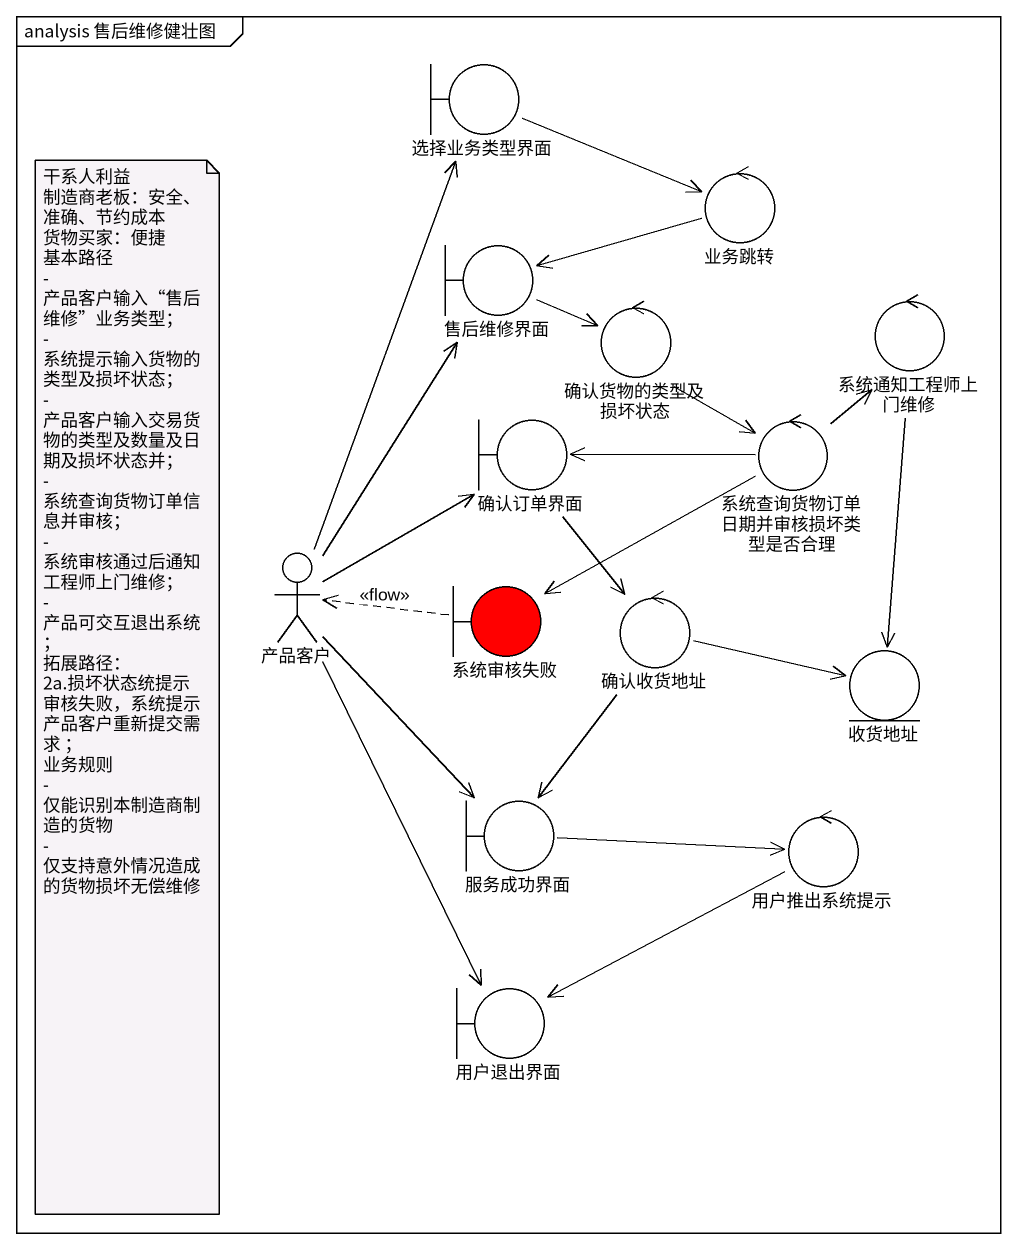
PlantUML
@startuml
mainframe analysis 售后维修健壮图
boundary 选择业务类型界面
control 业务跳转
boundary 售后维修界面
control 确认货物的类型及损坏状态
control 系统通知工程师上门维修
boundary 确认订单界面
control 系统查询货物订单日期并审核损坏类型是否合理
actor 产品客户
boundary 系统审核失败 #FF0000
control 确认收货地址
entity 收货地址
boundary 服务成功界面
control 用户推出系统提示
boundary 用户退出界面
选择业务类型界面 -right-> 业务跳转
业务跳转 -left-> 售后维修界面
售后维修界面 -right-> 确认货物的类型及损坏状态
确认货物的类型及损坏状态 --> 系统查询货物订单日期并审核损坏类型是否合理
系统通知工程师上门维修 --> 收货地址
确认订单界面 --> 确认收货地址
系统查询货物订单日期并审核损坏类型是否合理 -up-> 系统通知工程师上门维修
系统查询货物订单日期并审核损坏类型是否合理 -left-> 确认订单界面
系统查询货物订单日期并审核损坏类型是否合理 -left-> 系统审核失败
产品客户 -up-> 选择业务类型界面
产品客户 -up-> 售后维修界面
产品客户 -up-> 确认订单界面
产品客户 --> 服务成功界面
产品客户 --> 用户退出界面
系统审核失败 .left.> 产品客户 : <<flow>>
确认收货地址 -right-> 收货地址
确认收货地址 --> 服务成功界面
服务成功界面 -right-> 用户推出系统提示
用户推出系统提示 -left-> 用户退出界面
note as N1
  干系人利益
  制造商老板：安全、准确、节约成本
  货物买家：便捷
  基本路径
  - 产品客户输入“售后维修”业务类型；
  - 系统提示输入货物的类型及损坏状态；
  - 产品客户输入交易货物的类型及数量及日期及损坏状态并；
  - 系统查询货物订单信息并审核；
  - 系统审核通过后通知工程师上门维修；
  - 产品可交互退出系统；
  拓展路径：
  2a.损坏状态统提示审核失败，系统提示产品客户重新提交需求 ；
  业务规则
  - 仅能识别本制造商制造的货物
  - 仅支持意外情况造成的货物损坏无偿维修
end note
@enduml
